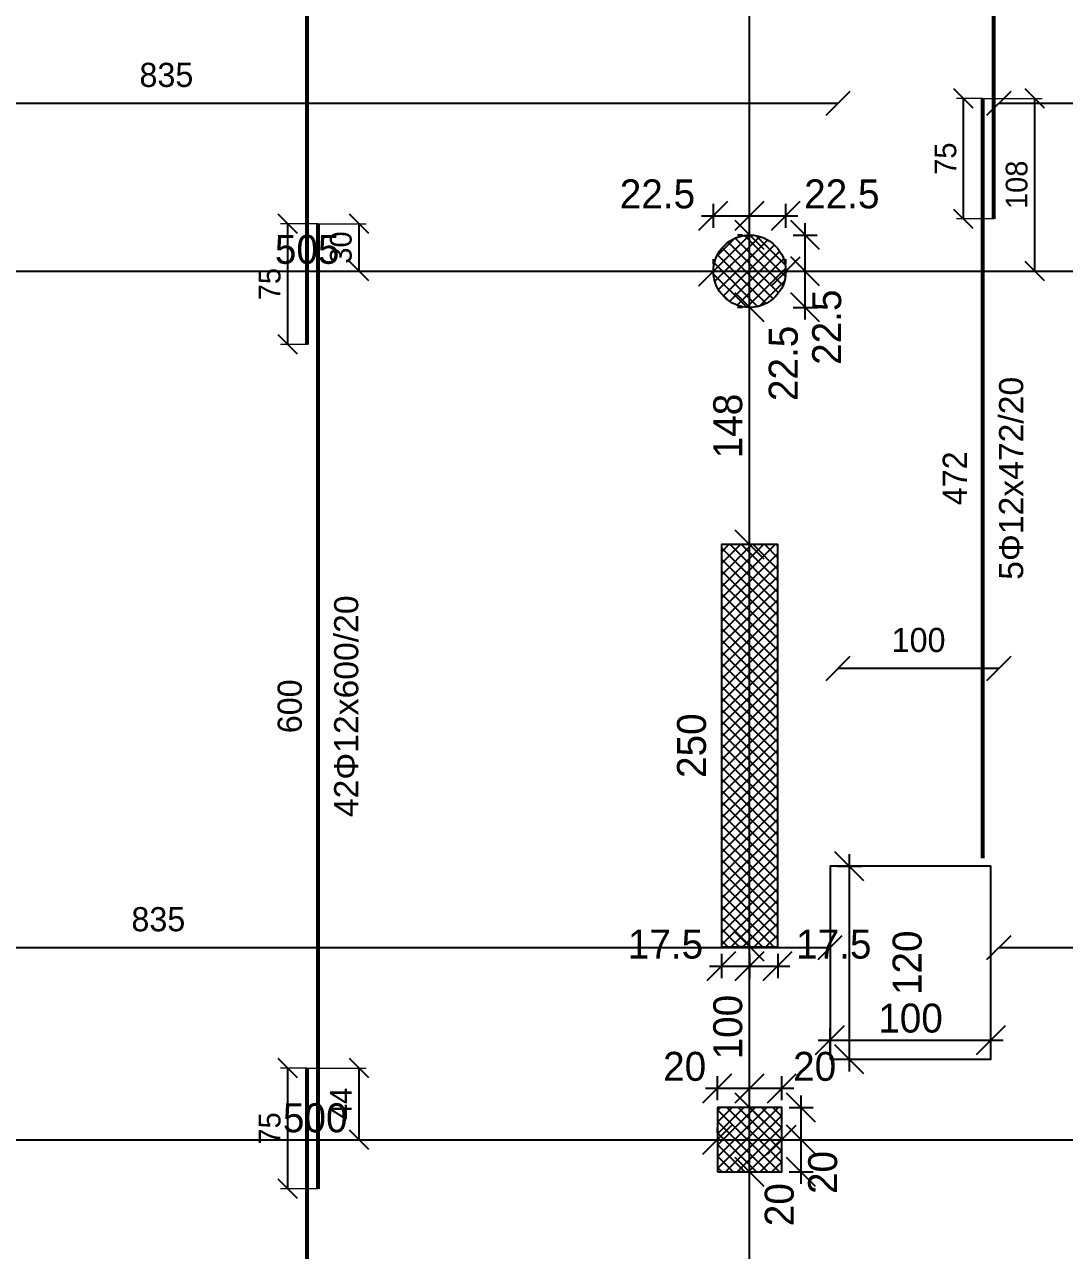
# Model space of a CAD drawing. Header units: centimetres. Extents: x -231 to 7431, y -4464 to 7215.
# Drawn here: x 6189 to 6836, y 491 to 1253 of the extents above; entities that cross this region are included whole.
import ezdxf
from ezdxf.enums import TextEntityAlignment as Align

# ---------------------------------------------------------------- set-up
doc = ezdxf.new("R2010")
doc.units = ezdxf.units.CM
for name, color, linetype in [('AXIS', 8, 'Continuous'), ('COLUMN', 3, 'Continuous'), ('FW_COLUMN_HATCH', 8, 'Continuous'), ('FW_DIM', 7, 'Continuous'), ('FW_WALL_HATCH', 8, 'Continuous'), ('OPENING', 1, 'Continuous'), ('REB_BOT_MESH_Y', 5, 'Continuous'), ('REB_BOT_MESH_Y_AXDIM', 5, 'Continuous'), ('REB_BOT_MESH_Y_LAP', 5, 'Continuous'), ('REB_BOT_MESH_Y_RANGE', 5, 'Continuous'), ('REB_BOT_MESH_Y_TEXT', 5, 'Continuous'), ('WALL', 4, 'Continuous')]:
    doc.layers.add(name, color=color, linetype=linetype)
doc.styles.add('REBAR_TXT', font='arial.ttf')
doc.dimstyles.new('FW_DIM', dxfattribs={"dimtxt": 18, "dimasz": 9, "dimexe": 7.5, "dimexo": 4.5, "dimgap": 4.5, "dimtad": 1, "dimdec": 0, "dimtxsty": 'Standard', "dimtsz": 9, "dimcen": 2.5, "dimdle": 7.5, "dimclrd": 256, "dimclre": 256, "dimclrt": 7, "dimazin": 3, "dimtfac": 1, "dimtmove": 2, "dimatfit": 3})
doc.dimstyles.new('REBAR LAP', dxfattribs={"dimtxt": 13.5, "dimasz": 2.5, "dimexe": 4.5, "dimexo": 0, "dimgap": 4.5, "dimtad": 1, "dimdec": 0, "dimtxsty": 'Standard', "dimtsz": 6, "dimcen": 2.5, "dimclrd": 6, "dimclre": 6, "dimclrt": 7, "dimazin": 3, "dimtfac": 1, "dimtmove": 2, "dimatfit": 3, "dimlwd": 25, "dimlwe": 18})
doc.dimstyles.new('REBAR M-200', dxfattribs={"dimtxt": 15, "dimasz": 15, "dimexe": 25, "dimexo": 12.5, "dimgap": 10, "dimtad": 1, "dimdec": 0, "dimtxsty": 'Standard', "dimblk": 'NONE', "dimcen": 50, "dimse1": 1, "dimse2": 1, "dimclrd": 6, "dimclre": 6, "dimclrt": 7, "dimazin": 3, "dimtfac": 1, "dimtmove": 2, "dimatfit": 3, "dimldrblk": 'NONE', "dimlwd": 53})
doc.dimstyles.new('REBAR RANGE', dxfattribs={"dimtxt": 15, "dimasz": 2.5, "dimexe": 0, "dimexo": 0, "dimgap": 10, "dimtad": 1, "dimdec": 0, "dimtxsty": 'Standard', "dimtsz": 7.5, "dimcen": 2.5, "dimse1": 1, "dimse2": 1, "dimclrd": 6, "dimclre": 6, "dimclrt": 7, "dimazin": 3, "dimtfac": 1, "dimtmove": 2, "dimatfit": 3, "dimlwd": 25})

# ---------------------------------------------------------------- blocks, each defined once
blk = doc.blocks.new('*D722')
at = {"color": 6, "lineweight": 53}
blk.add_line((6365, 5), (6365, 604.5), dxfattribs=at)
at = {"layer": 'Defpoints'}
for p in [(6365, 604.5), (6365, 5), (6365, 5)]:
    blk.add_point(p, dxfattribs=at)
at = {"layer": 'REB_BOT_MESH_Y', "color": 7, "insert": (6347.5, 304.75), "char_height": 15, "attachment_point": 5, "rotation": 90}
blk.add_mtext('600', dxfattribs=at)
blk = doc.blocks.new('_NONE')
blk = doc.blocks.new('*D723')
at = {"color": 6, "lineweight": 53}
blk.add_line((6371.75, 529.5), (6371.75, 1129.5), dxfattribs=at)
at = {"layer": 'Defpoints'}
for p in [(6371.75, 1129.5), (6371.75, 529.5), (6371.75, 529.5)]:
    blk.add_point(p, dxfattribs=at)
at = {"layer": 'REB_BOT_MESH_Y', "color": 7, "insert": (6354.25, 829.5), "char_height": 15, "attachment_point": 5, "rotation": 90}
blk.add_mtext('600', dxfattribs=at)
blk = doc.blocks.new('*D724')
at = {"color": 6, "lineweight": 53}
blk.add_line((6365, 1054.5), (6365, 1654.5), dxfattribs=at)
at = {"layer": 'Defpoints'}
for p in [(6365, 1654.5), (6365, 1054.5), (6365, 1054.5)]:
    blk.add_point(p, dxfattribs=at)
at = {"layer": 'REB_BOT_MESH_Y', "color": 7, "insert": (6347.5, 1354.5), "char_height": 15, "attachment_point": 5, "rotation": 90}
blk.add_mtext('600', dxfattribs=at)
blk = doc.blocks.new('_OBLIQUE')
at = {"color": 0, "linetype": 'BYBLOCK'}
blk.add_line((-0.5, -0.5), (0.5, 0.5), dxfattribs=at)
blk = doc.blocks.new('*D728')
at = {"color": 6, "lineweight": 18}
for p, q in [((6365, 604.5), (6348.5, 604.5)), ((6371.75, 529.5), (6348.5, 529.5))]:
    blk.add_line(p, q, dxfattribs=at)
at = {"color": 6, "lineweight": 25}
blk.add_line((6353, 529.5), (6353, 604.5), dxfattribs=at)
at = {"layer": 'Defpoints'}
for p in [(6365, 604.5), (6353, 529.5), (6371.75, 529.5)]:
    blk.add_point(p, dxfattribs=at)
at = {"layer": 'REB_BOT_MESH_Y_LAP', "color": 6, "xscale": 12, "yscale": 12, "rotation": 90}
for p in [(6353, 604.5), (6353, 529.5)]:
    blk.add_blockref('_OBLIQUE', p, dxfattribs=at)
at = {"layer": 'REB_BOT_MESH_Y_LAP', "color": 7, "insert": (6341.75, 567), "char_height": 13.5, "attachment_point": 5, "rotation": 90}
blk.add_mtext('75', dxfattribs=at)
blk = doc.blocks.new('*D729')
at = {"color": 6, "lineweight": 18}
for p, q in [((6365, 604.5), (6401.75, 604.5)), ((6365, 560), (6401.75, 560))]:
    blk.add_line(p, q, dxfattribs=at)
at = {"color": 6, "lineweight": 25}
blk.add_line((6397.25, 560), (6397.25, 604.5), dxfattribs=at)
at = {"layer": 'Defpoints'}
for p in [(6365, 604.5), (6365, 560), (6397.25, 560)]:
    blk.add_point(p, dxfattribs=at)
at = {"layer": 'REB_BOT_MESH_Y_AXDIM', "color": 6, "xscale": 12, "yscale": 12, "rotation": 90}
for p in [(6397.25, 604.5), (6397.25, 560)]:
    blk.add_blockref('_OBLIQUE', p, dxfattribs=at)
at = {"layer": 'REB_BOT_MESH_Y_AXDIM', "color": 7, "insert": (6386, 582.25), "char_height": 13.5, "attachment_point": 5, "rotation": 90}
blk.add_mtext('44', dxfattribs=at)
blk = doc.blocks.new('*D730')
at = {"color": 6, "lineweight": 18}
for p, q in [((6371.75, 1129.5), (6348.5, 1129.5)), ((6365, 1054.5), (6348.5, 1054.5))]:
    blk.add_line(p, q, dxfattribs=at)
at = {"color": 6, "lineweight": 25}
blk.add_line((6353, 1054.5), (6353, 1129.5), dxfattribs=at)
at = {"layer": 'Defpoints'}
for p in [(6371.75, 1129.5), (6353, 1054.5), (6365, 1054.5)]:
    blk.add_point(p, dxfattribs=at)
at = {"layer": 'REB_BOT_MESH_Y_LAP', "color": 6, "xscale": 12, "yscale": 12, "rotation": 90}
for p in [(6353, 1129.5), (6353, 1054.5)]:
    blk.add_blockref('_OBLIQUE', p, dxfattribs=at)
at = {"layer": 'REB_BOT_MESH_Y_LAP', "color": 7, "insert": (6341.75, 1092), "char_height": 13.5, "attachment_point": 5, "rotation": 90}
blk.add_mtext('75', dxfattribs=at)
blk = doc.blocks.new('*D731')
at = {"color": 6, "lineweight": 18}
for p, q in [((6371.75, 1129.5), (6401.75, 1129.5)), ((6371.75, 1100), (6401.75, 1100))]:
    blk.add_line(p, q, dxfattribs=at)
at = {"color": 6, "lineweight": 25}
blk.add_line((6397.25, 1100), (6397.25, 1129.5), dxfattribs=at)
at = {"layer": 'Defpoints'}
for p in [(6371.75, 1129.5), (6371.75, 1100), (6397.25, 1100)]:
    blk.add_point(p, dxfattribs=at)
at = {"layer": 'REB_BOT_MESH_Y_AXDIM', "color": 6, "xscale": 12, "yscale": 12, "rotation": 90}
for p in [(6397.25, 1129.5), (6397.25, 1100)]:
    blk.add_blockref('_OBLIQUE', p, dxfattribs=at)
at = {"layer": 'REB_BOT_MESH_Y_AXDIM', "color": 7, "insert": (6386, 1114.75), "char_height": 13.5, "attachment_point": 5, "rotation": 90}
blk.add_mtext('30', dxfattribs=at)
blk = doc.blocks.new('*D760')
at = {"color": 6, "lineweight": 53}
blk.add_line((6785, 735), (6785, 1207.5), dxfattribs=at)
at = {"layer": 'Defpoints'}
for p in [(6785, 1207.5), (6785, 735), (6785, 735)]:
    blk.add_point(p, dxfattribs=at)
at = {"layer": 'REB_BOT_MESH_Y', "color": 7, "insert": (6767.5, 971.25), "char_height": 15, "attachment_point": 5, "rotation": 90}
blk.add_mtext('472', dxfattribs=at)
blk = doc.blocks.new('*D761')
at = {"color": 6, "lineweight": 53}
blk.add_line((6791.75, 1132.5), (6791.75, 1732.5), dxfattribs=at)
at = {"layer": 'Defpoints'}
for p in [(6791.75, 1732.5), (6791.75, 1132.5), (6791.75, 1132.5)]:
    blk.add_point(p, dxfattribs=at)
at = {"layer": 'REB_BOT_MESH_Y', "color": 7, "insert": (6774.25, 1432.5), "char_height": 15, "attachment_point": 5, "rotation": 90}
blk.add_mtext('600', dxfattribs=at)
blk = doc.blocks.new('*D764')
at = {"color": 6, "lineweight": 18}
for p, q in [((6785, 1207.5), (6768.5, 1207.5)), ((6791.75, 1132.5), (6768.5, 1132.5))]:
    blk.add_line(p, q, dxfattribs=at)
at = {"color": 6, "lineweight": 25}
blk.add_line((6773, 1132.5), (6773, 1207.5), dxfattribs=at)
at = {"layer": 'Defpoints'}
for p in [(6785, 1207.5), (6773, 1132.5), (6791.75, 1132.5)]:
    blk.add_point(p, dxfattribs=at)
at = {"layer": 'REB_BOT_MESH_Y_LAP', "color": 6, "xscale": 12, "yscale": 12, "rotation": 90}
for p in [(6773, 1207.5), (6773, 1132.5)]:
    blk.add_blockref('_OBLIQUE', p, dxfattribs=at)
at = {"layer": 'REB_BOT_MESH_Y_LAP', "color": 7, "insert": (6761.75, 1170), "char_height": 13.5, "attachment_point": 5, "rotation": 90}
blk.add_mtext('75', dxfattribs=at)
blk = doc.blocks.new('*D765')
at = {"color": 6, "lineweight": 18}
for p, q in [((6785, 1207.5), (6821.75, 1207.5)), ((6785, 1100), (6821.75, 1100))]:
    blk.add_line(p, q, dxfattribs=at)
at = {"color": 6, "lineweight": 25}
blk.add_line((6817.25, 1100), (6817.25, 1207.5), dxfattribs=at)
at = {"layer": 'Defpoints'}
for p in [(6785, 1207.5), (6785, 1100), (6817.25, 1100)]:
    blk.add_point(p, dxfattribs=at)
at = {"layer": 'REB_BOT_MESH_Y_AXDIM', "color": 6, "xscale": 12, "yscale": 12, "rotation": 90}
for p in [(6817.25, 1207.5), (6817.25, 1100)]:
    blk.add_blockref('_OBLIQUE', p, dxfattribs=at)
at = {"layer": 'REB_BOT_MESH_Y_AXDIM', "color": 7, "insert": (6806, 1153.75), "char_height": 13.5, "attachment_point": 5, "rotation": 90}
blk.add_mtext('108', dxfattribs=at)
blk = doc.blocks.new('*D776')
at = {"color": 6, "lineweight": 25}
blk.add_line((5855, 679.5), (6690, 679.5), dxfattribs=at)
at = {"layer": 'Defpoints'}
for p in [(5855, 679.5), (5855, 679.5), (6690, 679.5)]:
    blk.add_point(p, dxfattribs=at)
at = {"layer": 'REB_BOT_MESH_Y_RANGE', "color": 6, "xscale": 15, "yscale": 15}
for p in [(5855, 679.5), (6690, 679.5)]:
    blk.add_blockref('_OBLIQUE', p, dxfattribs=at)
at = {"layer": 'REB_BOT_MESH_Y_RANGE', "color": 7, "insert": (6272.5, 697), "char_height": 15, "attachment_point": 5}
blk.add_mtext('835', dxfattribs=at)
blk = doc.blocks.new('*D777')
at = {"color": 6, "lineweight": 25}
blk.add_line((5860, 1204.5), (6695, 1204.5), dxfattribs=at)
at = {"layer": 'Defpoints'}
for p in [(5860, 1204.5), (5860, 1204.5), (6695, 1204.5)]:
    blk.add_point(p, dxfattribs=at)
at = {"layer": 'REB_BOT_MESH_Y_RANGE', "color": 6, "xscale": 15, "yscale": 15}
for p in [(5860, 1204.5), (6695, 1204.5)]:
    blk.add_blockref('_OBLIQUE', p, dxfattribs=at)
at = {"layer": 'REB_BOT_MESH_Y_RANGE', "color": 7, "insert": (6277.5, 1222), "char_height": 15, "attachment_point": 5}
blk.add_mtext('835', dxfattribs=at)
blk = doc.blocks.new('*D781')
at = {"color": 6, "lineweight": 25}
blk.add_line((6795, 679.5), (7195, 679.5), dxfattribs=at)
at = {"layer": 'Defpoints'}
for p in [(6795, 679.5), (6795, 679.5), (7195, 679.5)]:
    blk.add_point(p, dxfattribs=at)
at = {"layer": 'REB_BOT_MESH_Y_RANGE', "color": 6, "xscale": 15, "yscale": 15}
for p in [(6795, 679.5), (7195, 679.5)]:
    blk.add_blockref('_OBLIQUE', p, dxfattribs=at)
at = {"layer": 'REB_BOT_MESH_Y_RANGE', "color": 7, "insert": (6995, 697), "char_height": 15, "attachment_point": 5}
blk.add_mtext('400', dxfattribs=at)
blk = doc.blocks.new('*D782')
at = {"color": 6, "lineweight": 25}
blk.add_line((6795, 1204.5), (7195, 1204.5), dxfattribs=at)
at = {"layer": 'Defpoints'}
for p in [(6795, 1204.5), (6795, 1204.5), (7195, 1204.5)]:
    blk.add_point(p, dxfattribs=at)
at = {"layer": 'REB_BOT_MESH_Y_RANGE', "color": 6, "xscale": 15, "yscale": 15}
for p in [(6795, 1204.5), (7195, 1204.5)]:
    blk.add_blockref('_OBLIQUE', p, dxfattribs=at)
at = {"layer": 'REB_BOT_MESH_Y_RANGE', "color": 7, "insert": (6995, 1222), "char_height": 15, "attachment_point": 5}
blk.add_mtext('400', dxfattribs=at)
blk = doc.blocks.new('*D791')
at = {"color": 6, "lineweight": 25}
blk.add_line((6695, 853.125), (6795, 853.125), dxfattribs=at)
at = {"layer": 'Defpoints'}
for p in [(6695, 853.125), (6695, 853.125), (6795, 853.125)]:
    blk.add_point(p, dxfattribs=at)
at = {"layer": 'REB_BOT_MESH_Y_RANGE', "color": 6, "xscale": 15, "yscale": 15}
for p in [(6695, 853.125), (6795, 853.125)]:
    blk.add_blockref('_OBLIQUE', p, dxfattribs=at)
at = {"layer": 'REB_BOT_MESH_Y_RANGE', "color": 7, "insert": (6745, 870.625), "char_height": 15, "attachment_point": 5}
blk.add_mtext('100', dxfattribs=at)
blk = doc.blocks.new('*D793')
for p, q in [((6622.5, 675.5), (6622.5, 660.5)), ((6640, 675.5), (6640, 660.5)), ((6615, 668), (6647.5, 668))]:
    blk.add_line(p, q)
at = {"layer": 'Defpoints'}
for p in [(6622.5, 680), (6640, 680), (6622.5, 668)]:
    blk.add_point(p, dxfattribs=at)
at = {"layer": 'FW_DIM', "xscale": 18, "yscale": 18}
for p in [(6622.5, 668), (6640, 668)]:
    blk.add_blockref('_OBLIQUE', p, dxfattribs=at)
at = {"layer": 'FW_DIM', "color": 7, "insert": (6587.7, 681.5), "char_height": 18, "attachment_point": 5}
blk.add_mtext('17.5', dxfattribs=at)
blk = doc.blocks.new('*D794')
for p, q in [((6640, 675.5), (6640, 660.5)), ((6657.5, 675.5), (6657.5, 660.5)), ((6632.5, 668), (6665, 668))]:
    blk.add_line(p, q)
at = {"layer": 'Defpoints'}
for p in [(6640, 680), (6657.5, 680), (6640, 668)]:
    blk.add_point(p, dxfattribs=at)
at = {"layer": 'FW_DIM', "xscale": 18, "yscale": 18}
for p in [(6640, 668), (6657.5, 668)]:
    blk.add_blockref('_OBLIQUE', p, dxfattribs=at)
at = {"layer": 'FW_DIM', "color": 7, "insert": (6692.3, 681.5), "char_height": 18, "attachment_point": 5}
blk.add_mtext('17.5', dxfattribs=at)
blk = doc.blocks.new('*D883')
for p, q in [((6620, 584.5), (6620, 599.5)), ((6640, 584.5), (6640, 599.5)), ((6612.5, 592), (6647.5, 592))]:
    blk.add_line(p, q)
at = {"layer": 'Defpoints'}
for p in [(6620, 592), (6620, 580), (6640, 580)]:
    blk.add_point(p, dxfattribs=at)
at = {"layer": 'FW_DIM', "xscale": 18, "yscale": 18}
for p in [(6620, 592), (6640, 592)]:
    blk.add_blockref('_OBLIQUE', p, dxfattribs=at)
at = {"layer": 'FW_DIM', "color": 7, "insert": (6599.6, 605.5), "char_height": 18, "attachment_point": 5}
blk.add_mtext('20', dxfattribs=at)
blk = doc.blocks.new('*D884')
for p, q in [((6640, 584.5), (6640, 599.5)), ((6660, 584.5), (6660, 599.5)), ((6632.5, 592), (6667.5, 592))]:
    blk.add_line(p, q)
at = {"layer": 'Defpoints'}
for p in [(6640, 592), (6640, 580), (6660, 580)]:
    blk.add_point(p, dxfattribs=at)
at = {"layer": 'FW_DIM', "xscale": 18, "yscale": 18}
for p in [(6640, 592), (6660, 592)]:
    blk.add_blockref('_OBLIQUE', p, dxfattribs=at)
at = {"layer": 'FW_DIM', "color": 7, "insert": (6680.4, 605.5), "char_height": 18, "attachment_point": 5}
blk.add_mtext('20', dxfattribs=at)
blk = doc.blocks.new('*D885')
for p, q in [((6672, 532.5), (6672, 567.5)), ((6664.5, 560), (6679.5, 560)), ((6664.5, 540), (6679.5, 540))]:
    blk.add_line(p, q)
at = {"layer": 'Defpoints'}
for p in [(6660, 560), (6660, 540), (6672, 540)]:
    blk.add_point(p, dxfattribs=at)
at = {"layer": 'FW_DIM', "xscale": 18, "yscale": 18, "rotation": 90}
for p in [(6672, 560), (6672, 540)]:
    blk.add_blockref('_OBLIQUE', p, dxfattribs=at)
at = {"layer": 'FW_DIM', "color": 7, "insert": (6658.5, 519.6), "char_height": 18, "attachment_point": 5, "rotation": 90}
blk.add_mtext('20', dxfattribs=at)
blk = doc.blocks.new('*D886')
for p, q in [((6672, 552.5), (6672, 587.5)), ((6664.5, 580), (6679.5, 580)), ((6664.5, 560), (6679.5, 560))]:
    blk.add_line(p, q)
at = {"layer": 'Defpoints'}
for p in [(6660, 580), (6660, 560), (6672, 560)]:
    blk.add_point(p, dxfattribs=at)
at = {"layer": 'FW_DIM', "xscale": 18, "yscale": 18, "rotation": 90}
for p in [(6672, 580), (6672, 560)]:
    blk.add_blockref('_OBLIQUE', p, dxfattribs=at)
at = {"layer": 'FW_DIM', "color": 7, "insert": (6685.5, 539.6), "char_height": 18, "attachment_point": 5, "rotation": 90}
blk.add_mtext('20', dxfattribs=at)
blk = doc.blocks.new('*D887')
for p, q in [((6617.5, 1127), (6617.5, 1142)), ((6640, 1127), (6640, 1142)), ((6610, 1134.5), (6647.5, 1134.5))]:
    blk.add_line(p, q)
at = {"layer": 'Defpoints'}
for p in [(6617.5, 1134.5), (6617.5, 1122.5), (6640, 1122.5)]:
    blk.add_point(p, dxfattribs=at)
at = {"layer": 'FW_DIM', "xscale": 18, "yscale": 18}
for p in [(6617.5, 1134.5), (6640, 1134.5)]:
    blk.add_blockref('_OBLIQUE', p, dxfattribs=at)
at = {"layer": 'FW_DIM', "color": 7, "insert": (6582.7, 1148), "char_height": 18, "attachment_point": 5}
blk.add_mtext('22.5', dxfattribs=at)
blk = doc.blocks.new('*D888')
for p, q in [((6640, 1127), (6640, 1142)), ((6662.5, 1127), (6662.5, 1142)), ((6632.5, 1134.5), (6670, 1134.5))]:
    blk.add_line(p, q)
at = {"layer": 'Defpoints'}
for p in [(6640, 1134.5), (6640, 1122.5), (6662.5, 1122.5)]:
    blk.add_point(p, dxfattribs=at)
at = {"layer": 'FW_DIM', "xscale": 18, "yscale": 18}
for p in [(6640, 1134.5), (6662.5, 1134.5)]:
    blk.add_blockref('_OBLIQUE', p, dxfattribs=at)
at = {"layer": 'FW_DIM', "color": 7, "insert": (6697.3, 1148), "char_height": 18, "attachment_point": 5}
blk.add_mtext('22.5', dxfattribs=at)
blk = doc.blocks.new('*D889')
for p, q in [((6674.5, 1070), (6674.5, 1107.5)), ((6667, 1100), (6682, 1100)), ((6667, 1077.5), (6682, 1077.5))]:
    blk.add_line(p, q)
at = {"layer": 'Defpoints'}
for p in [(6662.5, 1100), (6662.5, 1077.5), (6674.5, 1077.5)]:
    blk.add_point(p, dxfattribs=at)
at = {"layer": 'FW_DIM', "xscale": 18, "yscale": 18, "rotation": 90}
for p in [(6674.5, 1100), (6674.5, 1077.5)]:
    blk.add_blockref('_OBLIQUE', p, dxfattribs=at)
at = {"layer": 'FW_DIM', "color": 7, "insert": (6661, 1042.7), "char_height": 18, "attachment_point": 5, "rotation": 90}
blk.add_mtext('22.5', dxfattribs=at)
blk = doc.blocks.new('*D890')
for p, q in [((6674.5, 1092.5), (6674.5, 1130)), ((6667, 1122.5), (6682, 1122.5)), ((6667, 1100), (6682, 1100))]:
    blk.add_line(p, q)
at = {"layer": 'Defpoints'}
for p in [(6662.5, 1122.5), (6662.5, 1100), (6674.5, 1100)]:
    blk.add_point(p, dxfattribs=at)
at = {"layer": 'FW_DIM', "xscale": 18, "yscale": 18, "rotation": 90}
for p in [(6674.5, 1122.5), (6674.5, 1100)]:
    blk.add_blockref('_OBLIQUE', p, dxfattribs=at)
at = {"layer": 'FW_DIM', "color": 7, "insert": (6688, 1065.2), "char_height": 18, "attachment_point": 5, "rotation": 90}
blk.add_mtext('22.5', dxfattribs=at)
blk = doc.blocks.new('*D927')
for p, q in [((6690, 614.5), (6690, 629.5)), ((6790, 614.5), (6790, 629.5)), ((6682.5, 622), (6797.5, 622))]:
    blk.add_line(p, q)
at = {"layer": 'Defpoints'}
for p in [(6690, 622), (6690, 610), (6790, 610)]:
    blk.add_point(p, dxfattribs=at)
at = {"layer": 'FW_DIM', "xscale": 18, "yscale": 18}
for p in [(6690, 622), (6790, 622)]:
    blk.add_blockref('_OBLIQUE', p, dxfattribs=at)
at = {"layer": 'FW_DIM', "color": 7, "insert": (6740, 635.5), "char_height": 18, "attachment_point": 5}
blk.add_mtext('100', dxfattribs=at)
blk = doc.blocks.new('*D928')
for p, q in [((6702, 602.5), (6702, 737.5)), ((6694.5, 730), (6709.5, 730)), ((6694.5, 610), (6709.5, 610))]:
    blk.add_line(p, q)
at = {"layer": 'Defpoints'}
for p in [(6690, 730), (6690, 610), (6702, 610)]:
    blk.add_point(p, dxfattribs=at)
at = {"layer": 'FW_DIM', "xscale": 18, "yscale": 18, "rotation": 90}
for p in [(6702, 730), (6702, 610)]:
    blk.add_blockref('_OBLIQUE', p, dxfattribs=at)
at = {"layer": 'FW_DIM', "color": 7, "insert": (6738, 670), "char_height": 18, "attachment_point": 5, "rotation": 90}
blk.add_mtext('120', dxfattribs=at)
blk = doc.blocks.new('*D945')
for p, q in [((6120, 564.5), (6120, 567.5)), ((6620, 564.5), (6620, 567.5)), ((6112.5, 560), (6627.5, 560))]:
    blk.add_line(p, q)
at = {"layer": 'Defpoints'}
for p in [(6120, 560), (6120, 560), (6620, 560)]:
    blk.add_point(p, dxfattribs=at)
at = {"layer": 'FW_DIM', "xscale": 18, "yscale": 18}
for p in [(6120, 560), (6620, 560)]:
    blk.add_blockref('_OBLIQUE', p, dxfattribs=at)
at = {"layer": 'FW_DIM', "color": 7, "insert": (6370, 573.5), "char_height": 18, "attachment_point": 5}
blk.add_mtext('500', dxfattribs=at)
blk = doc.blocks.new('*D946')
for p, q in [((6620, 564.5), (6620, 567.5)), ((6660, 564.5), (6660, 567.5)), ((6612.5, 560), (6667.5, 560))]:
    blk.add_line(p, q)
at = {"layer": 'Defpoints'}
for p in [(6620, 560), (6620, 560), (6660, 560)]:
    blk.add_point(p, dxfattribs=at)
at = {"layer": 'FW_DIM', "xscale": 18, "yscale": 18}
for p in [(6620, 560), (6660, 560)]:
    blk.add_blockref('_OBLIQUE', p, dxfattribs=at)
blk = doc.blocks.new('*D947')
for p, q in [((6660, 564.5), (6660, 567.5)), ((7160, 564.5), (7160, 567.5)), ((6652.5, 560), (7167.5, 560))]:
    blk.add_line(p, q)
at = {"layer": 'Defpoints'}
for p in [(6660, 560), (6660, 560), (7160, 560)]:
    blk.add_point(p, dxfattribs=at)
at = {"layer": 'FW_DIM', "xscale": 18, "yscale": 18}
for p in [(6660, 560), (7160, 560)]:
    blk.add_blockref('_OBLIQUE', p, dxfattribs=at)
at = {"layer": 'FW_DIM', "color": 7, "insert": (6910, 573.5), "char_height": 18, "attachment_point": 5}
blk.add_mtext('500', dxfattribs=at)
blk = doc.blocks.new('*D954')
for p, q in [((6112.5, 1104.5), (6112.5, 1107.5)), ((6617.5, 1104.5), (6617.5, 1107.5)), ((6105, 1100), (6625, 1100))]:
    blk.add_line(p, q)
at = {"layer": 'Defpoints'}
for p in [(6112.5, 1100), (6112.5, 1100), (6617.5, 1100)]:
    blk.add_point(p, dxfattribs=at)
at = {"layer": 'FW_DIM', "xscale": 18, "yscale": 18}
for p in [(6112.5, 1100), (6617.5, 1100)]:
    blk.add_blockref('_OBLIQUE', p, dxfattribs=at)
at = {"layer": 'FW_DIM', "color": 7, "insert": (6365, 1113.5), "char_height": 18, "attachment_point": 5}
blk.add_mtext('505', dxfattribs=at)
blk = doc.blocks.new('*D955')
for p, q in [((6617.5, 1104.5), (6617.5, 1107.5)), ((6662.5, 1104.5), (6662.5, 1107.5)), ((6610, 1100), (6670, 1100))]:
    blk.add_line(p, q)
at = {"layer": 'Defpoints'}
for p in [(6617.5, 1100), (6617.5, 1100), (6662.5, 1100)]:
    blk.add_point(p, dxfattribs=at)
at = {"layer": 'FW_DIM', "xscale": 18, "yscale": 18}
for p in [(6617.5, 1100), (6662.5, 1100)]:
    blk.add_blockref('_OBLIQUE', p, dxfattribs=at)
blk = doc.blocks.new('*D956')
for p, q in [((6662.5, 1104.5), (6662.5, 1107.5)), ((7160, 1104.5), (7160, 1107.5)), ((6655, 1100), (7167.5, 1100))]:
    blk.add_line(p, q)
at = {"layer": 'Defpoints'}
for p in [(6662.5, 1100), (6662.5, 1100), (7160, 1100)]:
    blk.add_point(p, dxfattribs=at)
at = {"layer": 'FW_DIM', "xscale": 18, "yscale": 18}
for p in [(6662.5, 1100), (7160, 1100)]:
    blk.add_blockref('_OBLIQUE', p, dxfattribs=at)
at = {"layer": 'FW_DIM', "color": 7, "insert": (6911.25, 1113.5), "char_height": 18, "attachment_point": 5}
blk.add_mtext('498', dxfattribs=at)
blk = doc.blocks.new('*D1028')
for p, q in [((6640, 32.5), (6640, 547.5)), ((6635.5, 540), (6632.5, 540)), ((6635.5, 40), (6632.5, 40))]:
    blk.add_line(p, q)
at = {"layer": 'Defpoints'}
for p in [(6640, 540), (6640, 40), (6640, 40)]:
    blk.add_point(p, dxfattribs=at)
at = {"layer": 'FW_DIM', "xscale": 18, "yscale": 18, "rotation": 90}
for p in [(6640, 540), (6640, 40)]:
    blk.add_blockref('_OBLIQUE', p, dxfattribs=at)
at = {"layer": 'FW_DIM', "color": 7, "insert": (6626.5, 290), "char_height": 18, "attachment_point": 5, "rotation": 90}
blk.add_mtext('500', dxfattribs=at)
blk = doc.blocks.new('*D1029')
for p, q in [((6640, 532.5), (6640, 587.5)), ((6635.5, 580), (6632.5, 580)), ((6635.5, 540), (6632.5, 540))]:
    blk.add_line(p, q)
at = {"layer": 'Defpoints'}
for p in [(6640, 580), (6640, 540), (6640, 540)]:
    blk.add_point(p, dxfattribs=at)
at = {"layer": 'FW_DIM', "xscale": 18, "yscale": 18, "rotation": 90}
for p in [(6640, 580), (6640, 540)]:
    blk.add_blockref('_OBLIQUE', p, dxfattribs=at)
blk = doc.blocks.new('*D1030')
for p, q in [((6640, 572.5), (6640, 687.5)), ((6635.5, 680), (6632.5, 680)), ((6635.5, 580), (6632.5, 580))]:
    blk.add_line(p, q)
at = {"layer": 'Defpoints'}
for p in [(6640, 680), (6640, 580), (6640, 580)]:
    blk.add_point(p, dxfattribs=at)
at = {"layer": 'FW_DIM', "xscale": 18, "yscale": 18, "rotation": 90}
for p in [(6640, 680), (6640, 580)]:
    blk.add_blockref('_OBLIQUE', p, dxfattribs=at)
at = {"layer": 'FW_DIM', "color": 7, "insert": (6626.5, 630), "char_height": 18, "attachment_point": 5, "rotation": 90}
blk.add_mtext('100', dxfattribs=at)
blk = doc.blocks.new('*D1031')
for p, q in [((6635.5, 930), (6632.5, 930)), ((6640, 672.5), (6640, 937.5)), ((6635.5, 680), (6632.5, 680))]:
    blk.add_line(p, q)
at = {"layer": 'Defpoints'}
for p in [(6640, 930), (6640, 680), (6640, 680)]:
    blk.add_point(p, dxfattribs=at)
at = {"layer": 'FW_DIM', "xscale": 18, "yscale": 18, "rotation": 90}
for p in [(6640, 930), (6640, 680)]:
    blk.add_blockref('_OBLIQUE', p, dxfattribs=at)
at = {"layer": 'FW_DIM', "color": 7, "insert": (6604, 805), "char_height": 18, "attachment_point": 5, "rotation": 90}
blk.add_mtext('250', dxfattribs=at)
blk = doc.blocks.new('*D1032')
for p, q in [((6640, 922.5), (6640, 1085)), ((6635.5, 1077.5), (6632.5, 1077.5)), ((6635.5, 930), (6632.5, 930))]:
    blk.add_line(p, q)
at = {"layer": 'Defpoints'}
for p in [(6640, 1077.5), (6640, 930), (6640, 930)]:
    blk.add_point(p, dxfattribs=at)
at = {"layer": 'FW_DIM', "xscale": 18, "yscale": 18, "rotation": 90}
for p in [(6640, 1077.5), (6640, 930)]:
    blk.add_blockref('_OBLIQUE', p, dxfattribs=at)
at = {"layer": 'FW_DIM', "color": 7, "insert": (6626.5, 1003.75), "char_height": 18, "attachment_point": 5, "rotation": 90}
blk.add_mtext('148', dxfattribs=at)
blk = doc.blocks.new('*D1033')
for p, q in [((6640, 1070), (6640, 1130)), ((6635.5, 1122.5), (6632.5, 1122.5)), ((6635.5, 1077.5), (6632.5, 1077.5))]:
    blk.add_line(p, q)
at = {"layer": 'Defpoints'}
for p in [(6640, 1122.5), (6640, 1077.5), (6640, 1077.5)]:
    blk.add_point(p, dxfattribs=at)
at = {"layer": 'FW_DIM', "xscale": 18, "yscale": 18, "rotation": 90}
for p in [(6640, 1122.5), (6640, 1077.5)]:
    blk.add_blockref('_OBLIQUE', p, dxfattribs=at)
blk = doc.blocks.new('*D1034')
for p, q in [((6640, 1115), (6640, 1627.5)), ((6635.5, 1620), (6632.5, 1620)), ((6635.5, 1122.5), (6632.5, 1122.5))]:
    blk.add_line(p, q)
at = {"layer": 'Defpoints'}
for p in [(6640, 1620), (6640, 1122.5), (6640, 1122.5)]:
    blk.add_point(p, dxfattribs=at)
at = {"layer": 'FW_DIM', "xscale": 18, "yscale": 18, "rotation": 90}
for p in [(6640, 1620), (6640, 1122.5)]:
    blk.add_blockref('_OBLIQUE', p, dxfattribs=at)
at = {"layer": 'FW_DIM', "color": 7, "insert": (6626.5, 1371.25), "char_height": 18, "attachment_point": 5, "rotation": 90}
blk.add_mtext('498', dxfattribs=at)

msp = doc.modelspace()

# ---------------------------------------------------------------- hatches: boundary and pattern name
at = {"layer": 'FW_COLUMN_HATCH'}
h = msp.add_hatch(dxfattribs=at)
h.set_pattern_fill('ANSI37', scale=1.6)
h.paths.add_polyline_path([(6662.5, 1100), (6662.38, 1097.7), (6662.04, 1095.47), (6661.49, 1093.31), (6660.73, 1091.24), (6659.78, 1089.28), (6658.66, 1087.42), (6657.36, 1085.69), (6655.91, 1084.09), (6654.31, 1082.64), (6652.58, 1081.34), (6650.72, 1080.22), (6648.76, 1079.27), (6646.69, 1078.51), (6644.53, 1077.96), (6642.3, 1077.62), (6640, 1077.5), (6637.7, 1077.62), (6635.47, 1077.96), (6633.31, 1078.51), (6631.24, 1079.27), (6629.28, 1080.22), (6627.42, 1081.34), (6625.69, 1082.64), (6624.09, 1084.09), (6622.64, 1085.69), (6621.34, 1087.42), (6620.22, 1089.28), (6619.27, 1091.24), (6618.51, 1093.31), (6617.96, 1095.47), (6617.62, 1097.7), (6617.5, 1100), (6617.62, 1102.3), (6617.96, 1104.53), (6618.51, 1106.69), (6619.27, 1108.76), (6620.22, 1110.72), (6621.34, 1112.58), (6622.64, 1114.31), (6624.09, 1115.91), (6625.69, 1117.36), (6627.42, 1118.66), (6629.28, 1119.78), (6631.24, 1120.73), (6633.31, 1121.49), (6635.47, 1122.04), (6637.7, 1122.38), (6640, 1122.5), (6642.3, 1122.38), (6644.53, 1122.04), (6646.69, 1121.49), (6648.76, 1120.73), (6650.72, 1119.78), (6652.58, 1118.66), (6654.31, 1117.36), (6655.91, 1115.91), (6657.36, 1114.31), (6658.66, 1112.58), (6659.78, 1110.72), (6660.73, 1108.76), (6661.49, 1106.69), (6662.04, 1104.53), (6662.38, 1102.3), (6662.5, 1100)])
h = msp.add_hatch(dxfattribs=at)
h.set_pattern_fill('ANSI37', scale=1.6)
h.paths.add_polyline_path([(6620, 540), (6620, 580), (6660, 580), (6660, 540), (6620, 540)])
at = {"layer": 'FW_WALL_HATCH'}
h = msp.add_hatch(dxfattribs=at)
h.set_pattern_fill('ANSI37', scale=1.6)
h.paths.add_polyline_path([(6657.5, 680), (6622.5, 680), (6622.5, 930), (6657.5, 930), (6657.5, 680)])

# ---------------------------------------------------------------- linework, layer by layer
at = {"layer": 'AXIS'}
for p, q in [((6640, -150), (6640, 2890)), ((4310, 1100), (7350, 1100)), ((4310, 560), (7350, 560))]:
    msp.add_line(p, q, dxfattribs=at)
at = {"layer": 'COLUMN'}
msp.add_lwpolyline([(6620, 540), (6660, 540), (6660, 580), (6620, 580)], close=True, dxfattribs=at)
msp.add_circle((6640, 1100), 22.5, dxfattribs=at)
at = {"layer": 'OPENING'}
msp.add_lwpolyline([(6690, 610), (6790, 610), (6790, 730), (6690, 730)], close=True, dxfattribs=at)
at = {"layer": 'WALL'}
msp.add_lwpolyline([(6622.5, 680), (6657.5, 680), (6657.5, 930), (6622.5, 930)], close=True, dxfattribs=at)

# ---------------------------------------------------------------- texts
at = {"layer": 'REB_BOT_MESH_Y_TEXT', "color": 7, "style": 'REBAR_TXT'}
for s, p in [('5Φ12x472/20', (6795, 971.25)), ('42Φ12x600/20', (6381.75, 829.5))]:
    msp.add_text(s, height=15, rotation=90, dxfattribs=at).set_placement(p, align=Align.TOP_CENTER)

# ---------------------------------------------------------------- dimensions: what is measured, and where the dimension line sits
at = {"layer": 'FW_DIM'}
for base, p1, p2, text, picture, middle in [((6640, 1122.5), (6640, 1122.5), (6640, 1620), '498', '*D1034', (6626.5, 1371.25)), ((6640, 1077.5), (6640, 1077.5), (6640, 1122.5), ' ', '*D1033', (6640, 1100)), ((6674.5, 1100), (6662.5, 1100), (6662.5, 1122.5), '22.5', '*D890', (6688, 1065.2)), ((6674.5, 1077.5), (6662.5, 1077.5), (6662.5, 1100), '22.5', '*D889', (6661, 1042.7)), ((6640, 930), (6640, 930), (6640, 1077.5), '148', '*D1032', (6626.5, 1003.75)), ((6640, 680), (6640, 680), (6640, 930), '250', '*D1031', (6604, 805)), ((6702, 610), (6690, 610), (6690, 730), '120', '*D928', (6738, 670)), ((6640, 580), (6640, 580), (6640, 680), '100', '*D1030', (6626.5, 630)), ((6640, 540), (6640, 540), (6640, 580), ' ', '*D1029', (6640, 560)), ((6672, 560), (6660, 560), (6660, 580), '20', '*D886', (6685.5, 539.6)), ((6672, 540), (6660, 540), (6660, 560), '20', '*D885', (6658.5, 519.6)), ((6640, 40), (6640, 40), (6640, 540), '500', '*D1028', (6626.5, 290))]:
    dim = msp.add_linear_dim(base=base, p1=p1, p2=p2, angle=90, text=text, dimstyle='FW_DIM', override={"dimtmove": 2}, dxfattribs=at)
    dim.commit()
    dim.dimension.update_dxf_attribs({"geometry": picture, "text_midpoint": middle, "dimtype": 160})
for base, p1, p2, text, picture, middle in [((6617.5, 1134.5), (6617.5, 1122.5), (6640, 1122.5), '22.5', '*D887', (6582.7, 1148)), ((6640, 1134.5), (6640, 1122.5), (6662.5, 1122.5), '22.5', '*D888', (6697.3, 1148)), ((6112.5, 1100), (6112.5, 1100), (6617.5, 1100), '505', '*D954', (6365, 1113.5)), ((6662.5, 1100), (6662.5, 1100), (7160, 1100), '498', '*D956', (6911.25, 1113.5)), ((6617.5, 1100), (6617.5, 1100), (6662.5, 1100), ' ', '*D955', (6640, 1100)), ((6622.5, 668), (6622.5, 680), (6640, 680), '17.5', '*D793', (6587.7, 681.5)), ((6640, 668), (6640, 680), (6657.5, 680), '17.5', '*D794', (6692.3, 681.5)), ((6690, 622), (6690, 610), (6790, 610), '100', '*D927', (6740, 635.5)), ((6620, 592), (6620, 580), (6640, 580), '20', '*D883', (6599.6, 605.5)), ((6640, 592), (6640, 580), (6660, 580), '20', '*D884', (6680.4, 605.5)), ((6120, 560), (6120, 560), (6620, 560), '500', '*D945', (6370, 573.5)), ((6660, 560), (6660, 560), (7160, 560), '500', '*D947', (6910, 573.5)), ((6620, 560), (6620, 560), (6660, 560), ' ', '*D946', (6640, 560))]:
    dim = msp.add_linear_dim(base=base, p1=p1, p2=p2, text=text, dimstyle='FW_DIM', override={"dimtmove": 2}, dxfattribs=at)
    dim.commit()
    dim.dimension.update_dxf_attribs({"geometry": picture, "text_midpoint": middle, "dimtype": 160})
at = {"layer": 'REB_BOT_MESH_Y'}
for base, p1, p2, picture, middle in [((6791.75, 1132.5), (6791.75, 1132.5), (6791.75, 1732.5), '*D761', (6774.25, 1432.5)), ((6365, 1054.5), (6365, 1054.5), (6365, 1654.5), '*D724', (6347.5, 1354.5)), ((6785, 735), (6785, 735), (6785, 1207.5), '*D760', (6767.5, 971.25)), ((6371.75, 529.5), (6371.75, 529.5), (6371.75, 1129.5), '*D723', (6354.25, 829.5)), ((6365, 5), (6365, 5), (6365, 604.5), '*D722', (6347.5, 304.75))]:
    dim = msp.add_linear_dim(base=base, p1=p1, p2=p2, angle=90, dimstyle='REBAR M-200', dxfattribs=at)
    dim.commit()
    dim.dimension.update_dxf_attribs({"geometry": picture, "text_midpoint": middle})
at = {"layer": 'REB_BOT_MESH_Y_AXDIM'}
for base, p1, p2, picture, middle in [((6817.25, 1100), (6785, 1100), (6785, 1207.5), '*D765', (6806, 1153.75)), ((6397.25, 1100), (6371.75, 1100), (6371.75, 1129.5), '*D731', (6386, 1114.75)), ((6397.25, 560), (6365, 560), (6365, 604.5), '*D729', (6386, 582.25))]:
    dim = msp.add_linear_dim(base=base, p1=p1, p2=p2, angle=90, dimstyle='REBAR LAP', dxfattribs=at)
    dim.commit()
    dim.dimension.update_dxf_attribs({"geometry": picture, "text_midpoint": middle})
at = {"layer": 'REB_BOT_MESH_Y_LAP'}
for base, p1, p2, picture, middle in [((6773, 1132.5), (6791.75, 1132.5), (6785, 1207.5), '*D764', (6761.75, 1170)), ((6353, 1054.5), (6365, 1054.5), (6371.75, 1129.5), '*D730', (6341.75, 1092)), ((6353, 529.5), (6371.75, 529.5), (6365, 604.5), '*D728', (6341.75, 567))]:
    dim = msp.add_linear_dim(base=base, p1=p1, p2=p2, angle=90, dimstyle='REBAR LAP', dxfattribs=at)
    dim.commit()
    dim.dimension.update_dxf_attribs({"geometry": picture, "text_midpoint": middle})
at = {"layer": 'REB_BOT_MESH_Y_RANGE'}
for base, p1, p2, picture, middle in [((5860, 1204.5), (5860, 1204.5), (6695, 1204.5), '*D777', (6277.5, 1222)), ((6795, 1204.5), (6795, 1204.5), (7195, 1204.5), '*D782', (6995, 1222)), ((6695, 853.12), (6695, 853.12), (6795, 853.12), '*D791', (6745, 870.62)), ((5855, 679.5), (5855, 679.5), (6690, 679.5), '*D776', (6272.5, 697)), ((6795, 679.5), (6795, 679.5), (7195, 679.5), '*D781', (6995, 697))]:
    dim = msp.add_linear_dim(base=base, p1=p1, p2=p2, dimstyle='REBAR RANGE', dxfattribs=at)
    dim.commit()
    dim.dimension.update_dxf_attribs({"geometry": picture, "text_midpoint": middle})

doc.saveas('drawing.dxf')
